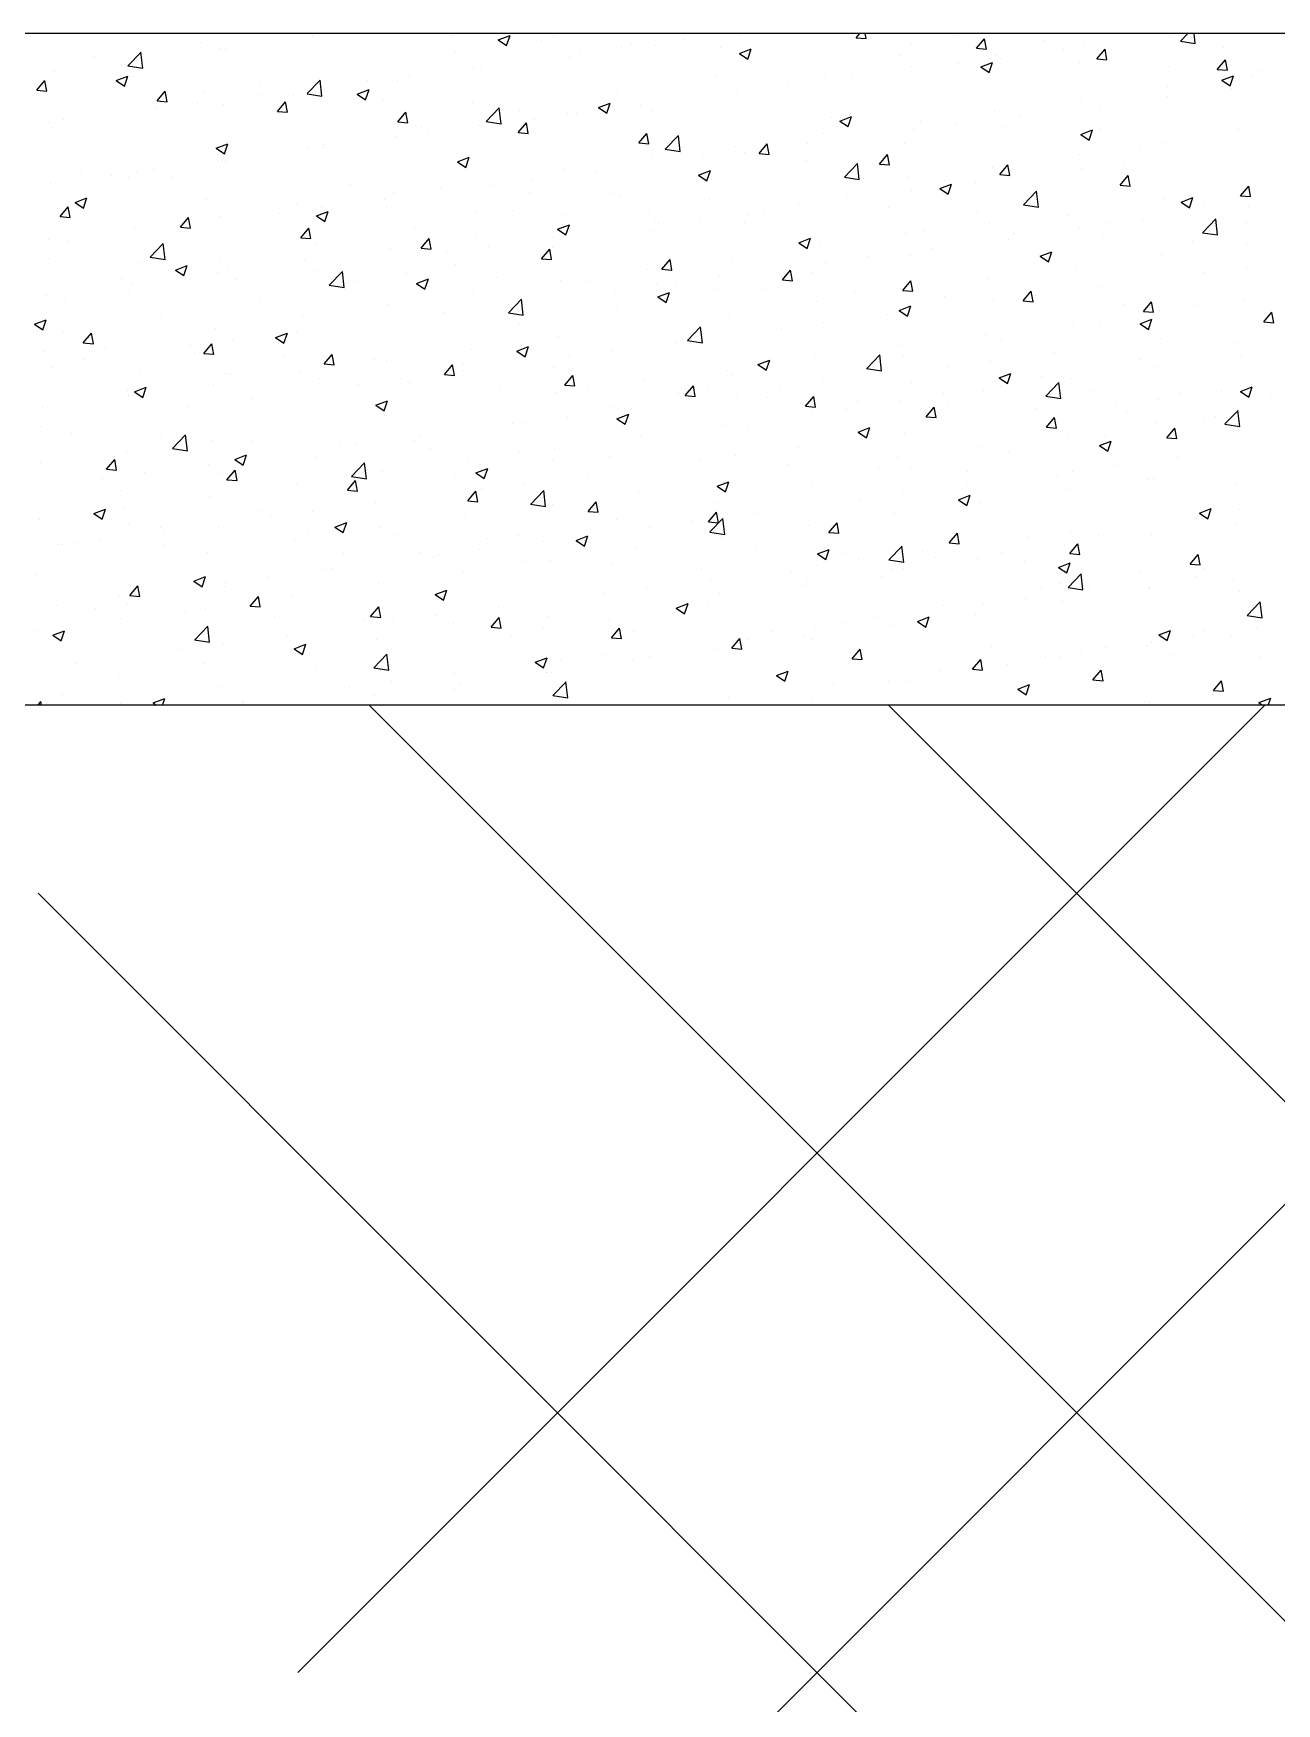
# Model space of a CAD drawing. Header units: millimetres. Extents: x 331487 to 517269, y 198509 to 399936.
# Drawn here: x 395714 to 396454, y 398942 to 399936 of the extents above; entities that cross this region are included whole.
import ezdxf

# ---------------------------------------------------------------- set-up
doc = ezdxf.new("R2010")
doc.units = ezdxf.units.MM
doc.header["$MEASUREMENT"] = 0
doc.linetypes.add('DASHED', pattern=[0.75, 0.5, -0.25])
doc.layers.add('9th_Sunk', color=251, linetype='DASHED', lineweight=5)
doc.layers.add('COLUMN', color=6, linetype='Continuous')

msp = doc.modelspace()

# ---------------------------------------------------------------- linework, layer by layer
at = {"layer": '9th_Sunk', "linetype": 'Continuous'}
for p, q in [((395406.98, 398186.91), (396756.55, 399536.48)), ((395871.02, 398960.3), (396447.2, 399536.48)), ((397727.18, 397722.87), (395913.57, 399536.48)), ((397263.14, 398496.27), (396222.93, 399536.48)), ((398191.22, 396949.47), (395716.34, 399424.34))]:
    msp.add_line(p, q, dxfattribs=at)
at = {"layer": 'COLUMN'}
for p, q in [((420345.71, 399936.48), (392220.13, 399936.48)), ((420350.13, 399536.48), (392620.13, 399536.48))]:
    msp.add_line(p, q, dxfattribs=at)
at = {"layer": 'COLUMN', "color": 2, "linetype": 'Continuous'}
for p, q in [((395812.87, 399931), (395812.87, 399931)), ((395824.45, 399927.43), (395824.45, 399927.43)), ((395828.19, 399927.13), (395828.19, 399927.13)), ((395837.91, 399934.29), (395837.91, 399934.29)), ((395880.13, 399934.62), (395880.13, 399934.62)), ((395963.03, 399934.78), (395963.03, 399934.78)), ((395990.53, 399932.57), (395997.53, 399935.26)), ((395990.53, 399932.57), (395995.51, 399929.22)), ((395995.5, 399929.22), (395997.53, 399935.26)), ((396016.41, 399932.52), (396016.41, 399932.52)), ((396023.37, 399935.5), (396023.37, 399935.5)), ((396063.72, 399928.05), (396063.72, 399928.05)), ((396069.8, 399930.26), (396069.8, 399930.26)), ((396084.05, 399929.32), (396084.05, 399929.32)), ((396101.6, 399933.03), (396101.6, 399933.03)), ((396123.18, 399928.01), (396123.18, 399928.01)), ((396134.25, 399924.56), (396141.25, 399927.25)), ((396134.56, 399935.72), (396134.56, 399935.72)), ((396139.22, 399921.21), (396141.24, 399927.25)), ((396203.76, 399933.87), (396205.94, 399936.48)), ((396203.76, 399933.87), (396209.73, 399933.35)), ((396209.73, 399933.35), (396209.15, 399936.48)), ((396236.52, 399930.54), (396236.52, 399930.54)), ((396262.24, 399934.68), (396262.24, 399934.68)), ((396275.48, 399927.6), (396280.3, 399933.34)), ((396275.48, 399927.6), (396281.46, 399927.08)), ((396281.46, 399927.07), (396280.3, 399933.34)), ((396315.62, 399932.42), (396315.62, 399932.42)), ((396339.08, 399930.87), (396339.08, 399930.87)), ((396347.21, 399921.32), (396352.03, 399927.07)), ((396353.18, 399920.8), (396352.03, 399927.06)), ((396369, 399930.16), (396369, 399930.16)), ((396390.57, 399935.1), (396390.57, 399935.1)), ((396396.95, 399931.76), (396405.84, 399930.38)), ((396396.98, 399931.79), (396401.47, 399936.48)), ((396405.84, 399930.38), (396405.13, 399936.48)), ((396422.39, 399927.91), (396422.39, 399927.91)), ((395749.72, 399922.68), (395749.72, 399922.68)), ((395766.13, 399917.42), (395766.13, 399917.42)), ((395769.86, 399917.11), (395778.75, 399915.73)), ((395769.89, 399917.14), (395777.68, 399925.26)), ((395778.75, 399915.73), (395777.65, 399925.23)), ((395777.68, 399920.72), (395777.68, 399920.72)), ((395965.05, 399925.49), (395965.05, 399925.49)), ((396032.71, 399922.28), (396032.71, 399922.28)), ((396038.69, 399924.75), (396038.69, 399924.75)), ((396134.25, 399924.56), (396139.22, 399921.21)), ((396176.56, 399925.75), (396176.56, 399925.75)), ((396178.2, 399920.53), (396178.2, 399920.53)), ((396229.94, 399923.5), (396229.94, 399923.5)), ((396264.51, 399918.5), (396264.51, 399918.5)), ((396277.96, 399916.56), (396284.96, 399919.24)), ((396282.93, 399913.2), (396284.96, 399919.24)), ((396283.33, 399921.24), (396283.33, 399921.24)), ((396287.14, 399923.37), (396287.14, 399923.37)), ((396289.54, 399921.8), (396289.54, 399921.8)), ((396327.41, 399926.78), (396327.41, 399926.78)), ((396336.71, 399918.99), (396336.71, 399918.99)), ((396347.21, 399921.32), (396353.18, 399920.8)), ((396418.93, 399915.05), (396423.75, 399920.79)), ((396424.91, 399914.52), (396423.75, 399920.79)), ((395715.55, 399902.58), (395720.37, 399908.33)), ((395721.52, 399902.05), (395720.37, 399908.32)), ((395726.34, 399913.68), (395726.34, 399913.68)), ((395762.8, 399908.33), (395769.8, 399911.02)), ((395762.8, 399908.33), (395767.77, 399904.97)), ((395767.77, 399904.97), (395769.8, 399911.01)), ((395876.62, 399900.59), (395884.4, 399908.7)), ((395885.48, 399899.18), (395884.37, 399908.67)), ((395906.73, 399915.48), (395906.73, 399915.48)), ((395912.63, 399908.15), (395912.63, 399908.15)), ((395930.26, 399908.38), (395930.26, 399908.38)), ((395937.66, 399911.45), (395937.66, 399911.45)), ((395975.53, 399916.44), (395975.53, 399916.44)), ((395980.77, 399914.78), (395980.77, 399914.78)), ((396119.88, 399910.52), (396119.88, 399910.52)), ((396185.29, 399909.93), (396185.29, 399909.93)), ((396201.35, 399910.19), (396201.35, 399910.19)), ((396236.63, 399916.97), (396236.63, 399916.97)), ((396277.96, 399916.56), (396282.93, 399913.2)), ((396390.09, 399916.73), (396390.09, 399916.73)), ((396418.93, 399915.05), (396424.91, 399914.53)), ((396421.67, 399908.55), (396428.67, 399911.23)), ((396421.67, 399908.55), (396426.65, 399905.19)), ((396426.64, 399905.19), (396428.67, 399911.23)), ((396439.72, 399911.02), (396439.72, 399911.02)), ((396443.47, 399914.48), (396443.47, 399914.48)), ((395715.55, 399902.58), (395721.53, 399902.06)), ((395761.91, 399904.14), (395761.91, 399904.14)), ((395787.27, 399896.31), (395792.1, 399902.05)), ((395793.25, 399895.78), (395792.09, 399902.05)), ((395815.29, 399901.89), (395815.29, 399901.89)), ((395848.41, 399905.47), (395848.41, 399905.47)), ((395849.47, 399899.84), (395849.47, 399899.84)), ((395868.67, 399899.63), (395868.67, 399899.63)), ((395876.58, 399900.55), (395885.48, 399899.18)), ((395878.92, 399901.33), (395878.92, 399901.33)), ((395906.51, 399900.32), (395913.51, 399903.01)), ((395906.51, 399900.32), (395911.49, 399896.96)), ((395911.48, 399896.96), (395913.51, 399903.01)), ((395922.05, 399897.38), (395922.05, 399897.38)), ((396061.56, 399900.51), (396061.56, 399900.51)), ((396133.35, 399902.43), (396133.35, 399902.43)), ((396138.44, 399901.91), (396138.44, 399901.91)), ((396163.48, 399905.2), (396163.48, 399905.2)), ((396337.86, 399897.58), (396337.86, 399897.58)), ((396389.21, 399904.62), (396389.21, 399904.62)), ((396389.3, 399898.95), (396389.3, 399898.95)), ((396407.34, 399900.9), (396407.34, 399900.9)), ((396427.17, 399903.94), (396427.17, 399903.94)), ((395776.47, 399887.44), (395776.47, 399887.44)), ((395786.56, 399891.56), (395786.56, 399891.56)), ((395787.27, 399896.31), (395793.25, 399895.78)), ((395790.1, 399895.46), (395790.1, 399895.46)), ((395811.6, 399894.85), (395811.6, 399894.85)), ((395826.98, 399893.84), (395826.98, 399893.84)), ((395859, 399890.03), (395863.82, 399895.78)), ((395859, 399890.03), (395864.98, 399889.51)), ((395864.98, 399889.5), (395863.82, 399895.77)), ((395930.73, 399883.76), (395935.55, 399889.5)), ((395936.7, 399883.23), (395935.55, 399889.5)), ((395975.43, 399895.12), (395975.43, 399895.12)), ((395983.34, 399884.04), (395991.13, 399892.15)), ((395992.2, 399882.62), (395991.1, 399892.12)), ((396003.24, 399890.5), (396003.24, 399890.5)), ((396028.82, 399892.87), (396028.82, 399892.87)), ((396031.49, 399888.99), (396031.49, 399888.99)), ((396037.42, 399888.6), (396037.42, 399888.6)), ((396050.22, 399892.31), (396057.23, 399895)), ((396050.22, 399892.31), (396055.2, 399888.96)), ((396055.19, 399888.95), (396057.22, 399895)), ((396075.29, 399893.59), (396075.29, 399893.59)), ((396082.2, 399890.61), (396082.2, 399890.61)), ((396082.84, 399896.03), (396082.84, 399896.03)), ((396135.58, 399888.36), (396135.58, 399888.36)), ((396285.92, 399890.08), (396285.92, 399890.08)), ((396301.11, 399887.34), (396301.11, 399887.34)), ((396349.03, 399890.89), (396349.03, 399890.89)), ((396364.26, 399895.66), (396364.26, 399895.66)), ((395723.41, 399883.24), (395723.41, 399883.24)), ((395725.12, 399880.39), (395725.12, 399880.39)), ((395731.78, 399885.45), (395731.78, 399885.45)), ((395930.73, 399883.76), (395936.7, 399883.23)), ((395944.92, 399880.49), (395944.92, 399880.49)), ((395979.55, 399881.49), (395979.55, 399881.49)), ((395983.31, 399884), (395992.2, 399882.62)), ((396002.45, 399877.48), (396007.27, 399883.23)), ((396002.45, 399877.48), (396008.43, 399876.96)), ((396008.43, 399876.95), (396007.27, 399883.22)), ((396012.38, 399885.31), (396012.38, 399885.31)), ((396188.96, 399886.1), (396188.96, 399886.1)), ((396193.94, 399884.3), (396200.94, 399886.99)), ((396193.94, 399884.3), (396198.91, 399880.95)), ((396198.91, 399880.95), (396200.94, 399886.99)), ((396235.41, 399883.68), (396235.41, 399883.68)), ((396238.2, 399879.06), (396238.2, 399879.06)), ((396242.35, 399883.84), (396242.35, 399883.84)), ((396263.23, 399882.36), (396263.23, 399882.36)), ((396290.71, 399880.88), (396290.71, 399880.88)), ((396295.73, 399881.59), (396295.73, 399881.59)), ((396337.65, 399876.29), (396344.65, 399878.98)), ((396342.62, 399872.94), (396344.65, 399878.98)), ((396349.11, 399879.33), (396349.11, 399879.33)), ((396431.31, 399878.95), (396431.31, 399878.95)), ((396438.5, 399877.73), (396438.5, 399877.73)), ((395822.49, 399868.07), (395829.49, 399870.75)), ((395822.49, 399868.07), (395827.46, 399864.71)), ((395827.46, 399864.71), (395829.49, 399870.75)), ((395877.7, 399868.05), (395877.7, 399868.05)), ((395886.32, 399868.71), (395886.32, 399868.71)), ((395886.61, 399870.48), (395886.61, 399870.48)), ((395911.35, 399872.01), (395911.35, 399872.01)), ((395929.04, 399875.09), (395929.04, 399875.09)), ((395949.23, 399876.99), (395949.23, 399876.99)), ((396074.18, 399871.21), (396079, 399876.95)), ((396074.18, 399871.21), (396080.16, 399870.68)), ((396080.15, 399870.68), (396079, 399876.95)), ((396090.03, 399867.45), (396098.93, 399866.07)), ((396090.06, 399867.48), (396097.85, 399875.6)), ((396098.93, 399866.07), (396097.82, 399875.57)), ((396132.13, 399869.14), (396132.13, 399869.14)), ((396145.9, 399864.93), (396150.73, 399870.68)), ((396151.88, 399864.4), (396150.72, 399870.67)), ((396175.04, 399870.75), (396175.04, 399870.75)), ((396184.07, 399876.64), (396184.07, 399876.64)), ((396232.39, 399870.87), (396232.39, 399870.87)), ((396337.65, 399876.29), (396342.62, 399872.94)), ((396372.99, 399868.94), (396372.99, 399868.94)), ((396387.99, 399871.33), (396387.99, 399871.33)), ((396402.49, 399877.08), (396402.49, 399877.08)), ((395823.16, 399860.4), (395823.16, 399860.4)), ((395825.76, 399860.55), (395825.76, 399860.55)), ((395828.29, 399860.47), (395828.29, 399860.47)), ((395966.2, 399860.06), (395973.2, 399862.75)), ((395966.2, 399860.06), (395971.18, 399856.7)), ((395971.17, 399856.7), (395973.2, 399862.74)), ((396081.62, 399862.74), (396081.62, 399862.74)), ((396112.14, 399862.46), (396112.14, 399862.46)), ((396137.17, 399865.76), (396137.17, 399865.76)), ((396145.9, 399864.93), (396151.88, 399864.41)), ((396174.07, 399860.86), (396174.07, 399860.86)), ((396196.79, 399850.93), (396204.58, 399859.05)), ((396205.65, 399849.52), (396204.55, 399859.02)), ((396217.63, 399858.66), (396222.45, 399864.4)), ((396217.63, 399858.66), (396223.61, 399858.13)), ((396223.61, 399858.13), (396222.45, 399864.4)), ((396289.36, 399852.38), (396294.18, 399858.13)), ((396295.33, 399851.85), (396294.18, 399858.12)), ((396314.67, 399858.93), (396314.67, 399858.93)), ((396336.65, 399864.29), (396336.65, 399864.29)), ((396362.99, 399859.51), (396362.99, 399859.51)), ((396400.86, 399864.5), (396400.86, 399864.5)), ((395742.43, 399853.04), (395742.43, 399853.04)), ((395760.26, 399852.12), (395760.26, 399852.12)), ((395769.97, 399850.45), (395769.97, 399850.45)), ((395775.25, 399854.15), (395775.25, 399854.15)), ((395785.29, 399855.41), (395785.29, 399855.41)), ((395795.81, 399850.79), (395795.81, 399850.79)), ((395849.2, 399848.53), (395849.2, 399848.53)), ((395978.34, 399848.2), (395978.34, 399848.2)), ((396011.11, 399849.16), (396011.11, 399849.16)), ((396030.28, 399855.7), (396030.28, 399855.7)), ((396048.98, 399854.15), (396048.98, 399854.15)), ((396109.91, 399852.05), (396116.92, 399854.74)), ((396109.91, 399852.05), (396114.89, 399848.69)), ((396114.89, 399848.69), (396116.91, 399854.74)), ((396115.75, 399850.85), (396115.75, 399850.85)), ((396196.76, 399850.9), (396205.65, 399849.52)), ((396234.2, 399850.39), (396234.2, 399850.39)), ((396256.35, 399848.92), (396256.35, 399848.92)), ((396274.8, 399847.9), (396274.8, 399847.9)), ((396284.71, 399856.79), (396284.71, 399856.79)), ((396289.36, 399852.38), (396295.33, 399851.86)), ((396337.95, 399856.22), (396337.95, 399856.22)), ((396361.08, 399846.11), (396365.9, 399851.85)), ((396367.06, 399845.58), (396365.9, 399851.84)), ((395723.91, 399847.1), (395723.91, 399847.1)), ((395738.47, 399835.81), (395745.47, 399838.5)), ((395743.44, 399832.46), (395745.46, 399838.5)), ((395763.52, 399839.61), (395763.52, 399839.61)), ((395902.58, 399846.28), (395902.58, 399846.28)), ((395922.92, 399837.55), (395922.92, 399837.55)), ((395927.83, 399841.8), (395927.83, 399841.8)), ((395955.96, 399844.02), (395955.96, 399844.02)), ((395986.08, 399845.87), (395986.08, 399845.87)), ((396009.34, 399841.77), (396009.34, 399841.77)), ((396057.43, 399840.84), (396057.43, 399840.84)), ((396062.73, 399839.51), (396062.73, 399839.51)), ((396182.85, 399843.35), (396182.85, 399843.35)), ((396198.03, 399838.91), (396198.03, 399838.91)), ((396211.89, 399839.62), (396211.89, 399839.62)), ((396236.93, 399842.92), (396236.93, 399842.92)), ((396253.63, 399844.04), (396260.63, 399846.73)), ((396253.63, 399844.04), (396258.6, 399840.68)), ((396258.6, 399840.68), (396260.63, 399846.73)), ((396303.51, 399834.38), (396311.3, 399842.5)), ((396312.37, 399832.97), (396311.27, 399842.47)), ((396361.08, 399846.11), (396367.06, 399845.58)), ((396386.77, 399838.04), (396386.77, 399838.04)), ((396397.34, 399836.03), (396404.34, 399838.72)), ((396402.31, 399832.67), (396404.34, 399838.72)), ((396432.81, 399839.83), (396437.63, 399845.58)), ((396432.81, 399839.83), (396438.79, 399839.31)), ((396437.28, 399844.44), (396437.28, 399844.44)), ((396438.78, 399839.3), (396437.63, 399845.57)), ((395729.42, 399827.36), (395734.24, 399833.11)), ((395735.4, 399826.83), (395734.24, 399833.1)), ((395738.47, 399835.81), (395743.44, 399832.46)), ((395816.9, 399837.36), (395816.9, 399837.36)), ((395860.01, 399829.27), (395860.01, 399829.27)), ((395870.28, 399835.1), (395870.28, 399835.1)), ((395876.48, 399834.76), (395876.48, 399834.76)), ((395882.18, 399827.8), (395889.18, 399830.49)), ((395882.18, 399827.8), (395887.15, 399824.45)), ((395885.05, 399832.57), (395885.05, 399832.57)), ((395887.15, 399824.45), (395889.18, 399830.49)), ((395923.66, 399832.85), (395923.66, 399832.85)), ((395977.05, 399830.59), (395977.05, 399830.59)), ((395999.11, 399830.83), (395999.11, 399830.83)), ((396030.43, 399828.33), (396030.43, 399828.33)), ((396080.4, 399829.45), (396080.4, 399829.45)), ((396116.11, 399837.26), (396116.11, 399837.26)), ((396130.91, 399835.85), (396130.91, 399835.85)), ((396139.71, 399828.89), (396139.71, 399828.89)), ((396148.74, 399831.3), (396148.74, 399831.3)), ((396169.49, 399835), (396169.49, 399835)), ((396222.87, 399832.74), (396222.87, 399832.74)), ((396276.25, 399830.49), (396276.25, 399830.49)), ((396303.48, 399834.35), (396312.37, 399832.97)), ((396329.64, 399828.23), (396329.64, 399828.23)), ((396335.43, 399831), (396335.43, 399831)), ((396397.34, 399836.03), (396402.31, 399832.68)), ((396411.18, 399833.94), (396411.18, 399833.94)), ((396437.71, 399833.37), (396437.71, 399833.37)), ((395729.42, 399827.36), (395735.4, 399826.84)), ((395774.03, 399820.86), (395774.03, 399820.86)), ((395796.86, 399820.96), (395796.86, 399820.96)), ((395801.15, 399821.09), (395805.97, 399826.83)), ((395801.15, 399821.09), (395807.13, 399820.56)), ((395807.12, 399820.56), (395805.97, 399826.83)), ((395824.54, 399827.26), (395824.54, 399827.26)), ((395872.88, 399814.81), (395877.7, 399820.56)), ((395878.85, 399814.28), (395877.69, 399820.55)), ((395940.8, 399820.82), (395940.8, 399820.82)), ((396025.89, 399819.8), (396032.89, 399822.48)), ((396025.89, 399819.8), (396030.87, 399816.44)), ((396029.06, 399822.41), (396029.06, 399822.41)), ((396030.86, 399816.44), (396032.89, 399822.48)), ((396081.39, 399818.88), (396081.39, 399818.88)), ((396083.81, 399826.08), (396083.81, 399826.08)), ((396085.83, 399823.02), (396085.83, 399823.02)), ((396110.86, 399826.32), (396110.86, 399826.32)), ((396137.19, 399823.82), (396137.19, 399823.82)), ((396190.57, 399821.57), (396190.57, 399821.57)), ((396243.96, 399819.31), (396243.96, 399819.31)), ((396283.49, 399823.5), (396283.49, 399823.5)), ((396336.68, 399820.07), (396336.68, 399820.07)), ((396352.86, 399823.93), (396352.86, 399823.93)), ((396374.55, 399825.06), (396374.55, 399825.06)), ((396383.02, 399825.98), (396383.02, 399825.98)), ((396410.21, 399817.79), (396419.1, 399816.42)), ((396410.24, 399817.83), (396418.02, 399825.95)), ((396419.1, 399816.42), (396417.99, 399825.91)), ((396436.4, 399823.72), (396436.4, 399823.72)), ((395722.69, 399813.82), (395722.69, 399813.82)), ((395733.95, 399812.68), (395733.95, 399812.68)), ((395758.98, 399815.97), (395758.98, 399815.97)), ((395783.15, 399803.18), (395790.94, 399811.29)), ((395792.01, 399801.76), (395790.91, 399811.26)), ((395872.88, 399814.81), (395878.85, 399814.29)), ((395882.48, 399810.81), (395882.48, 399810.81)), ((395926.61, 399808.51), (395926.61, 399808.51)), ((395944.6, 399808.54), (395949.42, 399814.28)), ((395944.6, 399808.54), (395950.58, 399808.01)), ((395950.58, 399808.01), (395949.42, 399814.28)), ((395977.12, 399814.91), (395977.12, 399814.91)), ((395984.8, 399809.72), (395984.8, 399809.72)), ((396016.33, 399802.26), (396021.15, 399808.01)), ((396022.3, 399801.73), (396021.15, 399808)), ((396022.68, 399814.71), (396022.68, 399814.71)), ((396023.08, 399808.87), (396023.08, 399808.87)), ((396169.61, 399811.79), (396176.61, 399814.47)), ((396169.61, 399811.79), (396174.58, 399808.43)), ((396174.58, 399808.43), (396176.6, 399814.47)), ((396181.64, 399810.06), (396181.64, 399810.06)), ((396232.98, 399817.1), (396232.98, 399817.1)), ((396248.49, 399808.46), (396248.49, 399808.46)), ((396294.54, 399813.92), (396294.54, 399813.92)), ((396297.34, 399817.06), (396297.34, 399817.06)), ((396311.65, 399816.77), (396311.65, 399816.77)), ((396350.72, 399814.8), (396350.72, 399814.8)), ((396404.1, 399812.55), (396404.1, 399812.55)), ((396436.07, 399811.15), (396436.07, 399811.15)), ((395722.54, 399802.21), (395722.54, 399802.21)), ((395775.92, 399799.96), (395775.92, 399799.96)), ((395783.12, 399803.14), (395792.01, 399801.76)), ((395798.16, 399795.55), (395805.16, 399798.24)), ((395803.13, 399792.2), (395805.16, 399798.24)), ((395824.16, 399800.8), (395824.16, 399800.8)), ((395829.3, 399797.7), (395829.3, 399797.7)), ((395875.27, 399801.47), (395875.27, 399801.47)), ((395896.61, 399798.11), (395896.61, 399798.11)), ((395959.77, 399806.43), (395959.77, 399806.43)), ((395964.76, 399798.86), (395964.76, 399798.86)), ((396016.33, 399802.26), (396022.3, 399801.74)), ((396088.05, 399795.99), (396092.87, 399801.73)), ((396094.03, 399795.46), (396092.87, 399801.73)), ((396129.7, 399802.56), (396129.7, 399802.56)), ((396185.59, 399800.18), (396185.59, 399800.18)), ((396210.62, 399803.47), (396210.62, 399803.47)), ((396236.22, 399803.91), (396236.22, 399803.91)), ((396313.32, 399803.78), (396320.32, 399806.47)), ((396313.32, 399803.78), (396318.29, 399800.42)), ((396318.29, 399800.42), (396320.32, 399806.46)), ((396334.21, 399797.71), (396334.21, 399797.71)), ((396385.56, 399804.75), (396385.56, 399804.75)), ((395765.84, 399790.79), (395765.84, 399790.79)), ((395798.16, 399795.55), (395803.13, 399792.2)), ((395823.33, 399793.97), (395823.33, 399793.97)), ((395833.71, 399789.83), (395833.71, 399789.83)), ((395858.74, 399793.13), (395858.74, 399793.13)), ((395882.68, 399795.45), (395882.68, 399795.45)), ((395889.87, 399786.62), (395897.66, 399794.74)), ((395898.74, 399785.21), (395897.63, 399794.71)), ((395906.44, 399788.85), (395906.44, 399788.85)), ((395936.07, 399793.19), (395936.07, 399793.19)), ((395941.87, 399787.54), (395948.87, 399790.23)), ((395946.84, 399784.19), (395948.87, 399790.23)), ((395989.45, 399790.94), (395989.45, 399790.94)), ((396027.84, 399789.12), (396027.84, 399789.12)), ((396042.83, 399788.68), (396042.83, 399788.68)), ((396079.19, 399796.16), (396079.19, 399796.16)), ((396088.05, 399795.99), (396094.03, 399795.46)), ((396122.43, 399791.86), (396122.43, 399791.86)), ((396159.78, 399789.71), (396164.6, 399795.46)), ((396159.78, 399789.71), (396165.76, 399789.19)), ((396165.75, 399789.18), (396164.6, 399795.45)), ((396177.9, 399793.9), (396177.9, 399793.9)), ((396231.51, 399783.44), (396236.33, 399789.18)), ((396237.48, 399782.91), (396236.32, 399789.18)), ((396282.28, 399790.21), (396282.28, 399790.21)), ((396411.4, 399793.93), (396411.4, 399793.93)), ((396436.44, 399797.23), (396436.44, 399797.23)), ((395721.47, 399780.53), (395721.47, 399780.53)), ((395770.55, 399781.52), (395770.55, 399781.52)), ((395772.82, 399787.57), (395772.82, 399787.57)), ((395848.12, 399778.84), (395848.12, 399778.84)), ((395889.84, 399786.59), (395898.74, 399785.21)), ((395941.87, 399787.54), (395946.84, 399784.19)), ((395975.91, 399781.62), (395975.91, 399781.62)), ((395996.6, 399770.07), (396004.39, 399778.19)), ((396005.46, 399768.66), (396004.36, 399778.16)), ((396059.52, 399783.58), (396059.52, 399783.58)), ((396084.56, 399786.88), (396084.56, 399786.88)), ((396085.58, 399779.53), (396092.58, 399782.22)), ((396085.58, 399779.53), (396090.56, 399776.18)), ((396090.55, 399776.18), (396092.58, 399782.22)), ((396096.21, 399786.42), (396096.21, 399786.42)), ((396119.59, 399783.89), (396119.59, 399783.89)), ((396149.59, 399784.17), (396149.59, 399784.17)), ((396202.98, 399781.91), (396202.98, 399781.91)), ((396231.51, 399783.44), (396237.48, 399782.91)), ((396231.77, 399783.81), (396231.77, 399783.81)), ((396256.36, 399779.66), (396256.36, 399779.66)), ((396303.23, 399777.16), (396308.05, 399782.91)), ((396309.21, 399776.63), (396308.05, 399782.9)), ((396310.37, 399780.63), (396310.37, 399780.63)), ((396348.25, 399785.62), (396348.25, 399785.62)), ((396434.85, 399777.86), (396434.85, 399777.86)), ((395732.68, 399776.53), (395732.68, 399776.53)), ((395789.8, 399768.83), (395789.8, 399768.83)), ((395874.05, 399768.18), (395874.05, 399768.18)), ((395925.39, 399775.22), (395925.39, 399775.22)), ((395958.5, 399770.28), (395958.5, 399770.28)), ((395996.37, 399775.27), (395996.37, 399775.27)), ((395996.57, 399770.04), (396005.46, 399768.66)), ((396061.27, 399773.88), (396061.27, 399773.88)), ((396128.48, 399769.27), (396128.48, 399769.27)), ((396180.42, 399776.77), (396180.42, 399776.77)), ((396222.19, 399769.02), (396222.19, 399769.02)), ((396229.3, 399771.53), (396236.3, 399774.21)), ((396229.3, 399771.53), (396234.27, 399768.17)), ((396234.27, 399768.17), (396236.29, 399774.21)), ((396285.34, 399777.33), (396285.34, 399777.33)), ((396303.23, 399777.16), (396309.21, 399776.64)), ((396309.74, 399777.4), (396309.74, 399777.4)), ((396363.12, 399775.15), (396363.12, 399775.15)), ((396374.96, 399770.89), (396379.78, 399776.63)), ((396374.96, 399770.89), (396380.93, 399770.36)), ((396380.93, 399770.36), (396379.78, 399776.63)), ((396384.34, 399771.46), (396384.34, 399771.46)), ((396407.05, 399774.27), (396407.05, 399774.27)), ((396416.51, 399772.89), (396416.51, 399772.89)), ((396446.68, 399764.61), (396451.5, 399770.36)), ((396452.66, 399764.08), (396451.5, 399770.35)), ((395714.13, 399763.3), (395721.14, 399765.99)), ((395714.13, 399763.3), (395719.11, 399759.94)), ((395719.11, 399759.94), (395721.13, 399765.98)), ((395731.48, 399758.82), (395731.48, 399758.82)), ((395743.3, 399752.14), (395748.12, 399757.89)), ((395749.27, 399751.62), (395748.12, 399757.88)), ((395822.11, 399760.68), (395822.11, 399760.68)), ((395857.85, 399755.29), (395864.85, 399757.98)), ((395862.82, 399751.93), (395864.85, 399757.98)), ((395870.31, 399758.67), (395870.31, 399758.67)), ((395933.46, 399766.99), (395933.46, 399766.99)), ((396002.95, 399763.87), (396002.95, 399763.87)), ((396077.97, 399762.87), (396077.97, 399762.87)), ((396103.32, 399753.52), (396111.11, 399761.64)), ((396112.18, 399752.11), (396111.08, 399761.61)), ((396159.28, 399760.74), (396159.28, 399760.74)), ((396184.31, 399764.03), (396184.31, 399764.03)), ((396333, 399764.42), (396333, 399764.42)), ((396348.73, 399764.26), (396348.73, 399764.26)), ((396373.01, 399763.52), (396380.01, 399766.2)), ((396373.01, 399763.52), (396377.98, 399760.16)), ((396377.98, 399760.16), (396380.01, 399766.2)), ((396446.68, 399764.61), (396452.66, 399764.09)), ((396448, 399762.77), (396448, 399762.77)), ((395743.3, 399752.14), (395749.28, 399751.62)), ((395756.45, 399748.86), (395756.45, 399748.86)), ((395771.6, 399754.28), (395771.6, 399754.28)), ((395807.4, 399750.39), (395807.4, 399750.39)), ((395815.02, 399745.87), (395819.85, 399751.61)), ((395821, 399745.34), (395819.84, 399751.61)), ((395832.43, 399753.68), (395832.43, 399753.68)), ((395857.85, 399755.29), (395862.82, 399751.93)), ((395944.63, 399753.86), (395944.63, 399753.86)), ((395974.69, 399748.33), (395974.69, 399748.33)), ((396001.56, 399747.28), (396008.56, 399749.97)), ((396006.53, 399743.92), (396008.56, 399749.97)), ((396026.63, 399755.83), (396026.63, 399755.83)), ((396096.12, 399752.42), (396096.12, 399752.42)), ((396103.29, 399753.49), (396112.18, 399752.11)), ((396230.55, 399750.52), (396230.55, 399750.52)), ((396281.06, 399756.92), (396281.06, 399756.92)), ((396290.41, 399754.25), (396290.41, 399754.25)), ((396385.1, 399754.49), (396385.1, 399754.49)), ((396410.13, 399757.78), (396410.13, 399757.78)), ((396431.01, 399752.32), (396431.01, 399752.32)), ((395720.26, 399747.24), (395720.26, 399747.24)), ((395744.24, 399742.07), (395744.24, 399742.07)), ((395809.83, 399746.6), (395809.83, 399746.6)), ((395815.02, 399745.87), (395821, 399745.35)), ((395863.21, 399744.35), (395863.21, 399744.35)), ((395886.31, 399743.85), (395886.31, 399743.85)), ((395886.75, 399739.59), (395891.57, 399745.34)), ((395886.75, 399739.59), (395892.73, 399739.07)), ((395892.73, 399739.06), (395891.57, 399745.33)), ((395916.59, 399742.09), (395916.59, 399742.09)), ((395924.18, 399741.93), (395924.18, 399741.93)), ((395958.48, 399733.32), (395963.3, 399739.06)), ((395964.45, 399732.79), (395963.3, 399739.06)), ((395969.97, 399739.84), (395969.97, 399739.84)), ((396001.56, 399747.28), (396006.53, 399743.93)), ((396033.22, 399744.14), (396033.22, 399744.14)), ((396058.25, 399747.44), (396058.25, 399747.44)), ((396145.27, 399739.27), (396152.28, 399741.96)), ((396145.27, 399739.27), (396150.25, 399735.92)), ((396150.24, 399735.92), (396152.27, 399741.96)), ((396179.21, 399743.48), (396179.21, 399743.48)), ((396210.05, 399736.97), (396217.83, 399745.09)), ((396218.91, 399735.56), (396217.8, 399745.05)), ((396232.09, 399744.24), (396232.09, 399744.24)), ((396284.07, 399741.19), (396284.07, 399741.19)), ((396321.94, 399746.17), (396321.94, 399746.17)), ((396372.69, 399742.31), (396372.69, 399742.31)), ((396383.13, 399738.17), (396383.13, 399738.17)), ((396433.64, 399744.57), (396433.64, 399744.57)), ((395724.15, 399737.68), (395724.15, 399737.68)), ((395777.53, 399735.43), (395777.53, 399735.43)), ((395827.99, 399733.84), (395827.99, 399733.84)), ((395830.91, 399733.17), (395830.91, 399733.17)), ((395872.84, 399734.89), (395872.84, 399734.89)), ((395884.29, 399730.91), (395884.29, 399730.91)), ((395932.19, 399730.84), (395932.19, 399730.84)), ((395937.68, 399728.66), (395937.68, 399728.66)), ((395958.48, 399733.32), (395964.45, 399732.8)), ((395970.06, 399735.83), (395970.06, 399735.83)), ((396023.36, 399737.58), (396023.36, 399737.58)), ((396030.2, 399727.04), (396035.02, 399732.79)), ((396036.18, 399726.51), (396035.02, 399732.78)), ((396076.74, 399735.33), (396076.74, 399735.33)), ((396076.76, 399729.58), (396076.76, 399729.58)), ((396127.27, 399735.98), (396127.27, 399735.98)), ((396130.12, 399733.07), (396130.12, 399733.07)), ((396173.77, 399734.23), (396173.77, 399734.23)), ((396183.5, 399730.81), (396183.5, 399730.81)), ((396195.88, 399729.58), (396195.88, 399729.58)), ((396210.01, 399736.94), (396218.91, 399735.56)), ((396236.89, 399728.56), (396236.89, 399728.56)), ((396259.03, 399737.89), (396259.03, 399737.89)), ((396288.99, 399731.26), (396295.99, 399733.95)), ((396288.99, 399731.26), (396293.96, 399727.91)), ((396293.96, 399727.91), (396295.99, 399733.95)), ((396314.37, 399732.3), (396314.37, 399732.3)), ((396316.77, 399720.42), (396324.56, 399728.53)), ((396325.63, 399719), (396324.53, 399728.5)), ((396331.78, 399731.13), (396331.78, 399731.13)), ((395769.67, 399723.83), (395769.67, 399723.83)), ((395770.39, 399720.99), (395770.39, 399720.99)), ((395773.83, 399723.04), (395780.83, 399725.72)), ((395773.83, 399723.04), (395778.8, 399719.68)), ((395778.8, 399719.68), (395780.82, 399725.72)), ((395820.9, 399727.39), (395820.9, 399727.39)), ((395844, 399719.23), (395844, 399719.23)), ((395907.15, 399727.54), (395907.15, 399727.54)), ((395991.06, 399726.4), (395991.06, 399726.4)), ((396025.41, 399722.54), (396025.41, 399722.54)), ((396030.2, 399727.04), (396036.18, 399726.52)), ((396044.44, 399724.15), (396044.44, 399724.15)), ((396097.82, 399721.89), (396097.82, 399721.89)), ((396101.93, 399720.77), (396106.75, 399726.51)), ((396101.93, 399720.77), (396107.91, 399720.24)), ((396107.9, 399720.24), (396106.75, 399726.51)), ((396115.46, 399724.22), (396115.46, 399724.22)), ((396132.97, 399721.3), (396132.97, 399721.3)), ((396151.21, 399719.64), (396151.21, 399719.64)), ((396158.01, 399724.59), (396158.01, 399724.59)), ((396173.65, 399714.49), (396178.48, 399720.24)), ((396179.63, 399713.96), (396178.47, 399720.23)), ((396256.06, 399722.29), (396256.06, 399722.29)), ((396279.84, 399723.63), (396279.84, 399723.63)), ((396290.27, 399726.3), (396290.27, 399726.3)), ((396316.74, 399720.38), (396325.63, 399719)), ((396343.65, 399724.05), (396343.65, 399724.05)), ((396383.82, 399718.34), (396383.82, 399718.34)), ((396397.03, 399721.79), (396397.03, 399721.79)), ((396421.7, 399723.33), (396421.7, 399723.33)), ((396432.7, 399723.25), (396439.7, 399725.94)), ((396432.7, 399723.25), (396437.67, 399719.9)), ((396437.67, 399719.9), (396439.7, 399725.94)), ((396450.41, 399719.54), (396450.41, 399719.54)), ((395719.04, 399713.95), (395719.04, 399713.95)), ((395781.09, 399710.95), (395781.09, 399710.95)), ((395806.13, 399714.24), (395806.13, 399714.24)), ((395917.54, 399715.03), (395924.54, 399717.72)), ((395917.54, 399715.03), (395922.51, 399711.67)), ((395922.51, 399711.67), (395924.54, 399717.71)), ((395922.96, 399708.64), (395922.96, 399708.64)), ((395973.47, 399715.04), (395973.47, 399715.04)), ((396057.14, 399714.21), (396057.14, 399714.21)), ((396061.25, 399707.02), (396068.25, 399709.71)), ((396066.22, 399703.66), (396068.25, 399709.71)), ((396069.82, 399712.98), (396069.82, 399712.98)), ((396173.65, 399714.49), (396179.63, 399713.97)), ((396177.99, 399710.19), (396177.99, 399710.19)), ((396197.74, 399712.28), (396197.74, 399712.28)), ((396204.59, 399717.38), (396204.59, 399717.38)), ((396229.33, 399717.23), (396229.33, 399717.23)), ((396245.38, 399708.22), (396250.2, 399713.96)), ((396245.38, 399708.22), (396251.36, 399707.69)), ((396251.36, 399707.69), (396250.2, 399713.96)), ((396257.97, 399715.13), (396257.97, 399715.13)), ((396311.35, 399712.87), (396311.35, 399712.87)), ((396358.79, 399715.05), (396358.79, 399715.05)), ((396364.73, 399710.62), (396364.73, 399710.62)), ((396418.12, 399708.36), (396418.12, 399708.36)), ((396423.49, 399703.86), (396431.28, 399711.98)), ((396432.36, 399702.45), (396431.25, 399711.95)), ((396432.42, 399711.28), (396432.42, 399711.28)), ((395717.94, 399702.63), (395717.94, 399702.63)), ((395871.62, 399701.6), (395871.62, 399701.6)), ((395998.82, 399704.2), (395998.82, 399704.2)), ((396006.91, 399704.7), (396006.91, 399704.7)), ((396031.94, 399708), (396031.94, 399708)), ((396061.25, 399707.02), (396066.23, 399703.66)), ((396126.05, 399702.69), (396126.05, 399702.69)), ((396139.42, 399702.27), (396139.42, 399702.27)), ((396204.96, 399699.01), (396211.97, 399701.7)), ((396204.96, 399699.01), (396209.94, 399695.65)), ((396209.94, 399695.65), (396211.96, 399701.7)), ((396232.73, 399698.45), (396232.73, 399698.45)), ((396257.76, 399701.75), (396257.76, 399701.75)), ((396295.63, 399706.73), (396295.63, 399706.73)), ((396317.11, 399701.94), (396321.93, 399707.69)), ((396317.11, 399701.94), (396323.08, 399701.42)), ((396323.08, 399701.41), (396321.93, 399707.68)), ((396381.91, 399704.88), (396381.91, 399704.88)), ((396388.83, 399695.67), (396393.65, 399701.41)), ((396394.81, 399695.14), (396393.65, 399701.41)), ((396410.88, 399707.31), (396410.88, 399707.31)), ((396423.46, 399703.83), (396432.36, 399702.45)), ((395736.55, 399698.03), (395736.55, 399698.03)), ((395789.93, 399695.77), (395789.93, 399695.77)), ((395796.38, 399689.18), (395805.27, 399687.8)), ((395796.41, 399689.21), (395804.2, 399697.33)), ((395805.27, 399687.8), (395804.17, 399697.3)), ((395819.68, 399694.1), (395819.68, 399694.1)), ((395843.31, 399693.52), (395843.31, 399693.52)), ((395896.7, 399691.26), (395896.7, 399691.26)), ((395905.88, 399691.4), (395905.88, 399691.4)), ((395940.5, 399694.19), (395940.5, 399694.19)), ((395943.75, 399696.39), (395943.75, 399696.39)), ((395950.08, 399689.01), (395950.08, 399689.01)), ((396024.2, 399689.25), (396024.2, 399689.25)), ((396075.54, 399696.29), (396075.54, 399696.29)), ((396081.1, 399692.26), (396081.1, 399692.26)), ((396169.57, 399690.14), (396169.57, 399690.14)), ((396278.63, 399690.34), (396278.63, 399690.34)), ((396330.57, 399697.84), (396330.57, 399697.84)), ((396348.68, 399691), (396355.68, 399693.69)), ((396348.68, 399691), (396353.65, 399687.65)), ((396352.56, 399697.3), (396352.56, 399697.3)), ((396353.65, 399687.64), (396355.68, 399693.69)), ((396388.83, 399695.67), (396394.81, 399695.14)), ((395717.83, 399680.66), (395717.83, 399680.66)), ((395757.17, 399676.92), (395761.99, 399682.67)), ((395763.15, 399676.4), (395761.99, 399682.66)), ((395769.17, 399687.7), (395769.17, 399687.7)), ((395817.69, 399679.79), (395817.69, 399679.79)), ((395833.52, 399682.77), (395840.52, 399685.46)), ((395833.52, 399682.77), (395838.49, 399679.42)), ((395838.49, 399679.42), (395840.51, 399685.46)), ((395880.85, 399688.1), (395880.85, 399688.1)), ((395882.18, 399684.18), (395882.18, 399684.18)), ((395903.13, 399672.66), (395910.92, 399680.78)), ((395911.99, 399671.25), (395910.89, 399680.75)), ((395972.26, 399681.75), (395972.26, 399681.75)), ((396003.46, 399686.75), (396003.46, 399686.75)), ((396022.78, 399682.24), (396022.78, 399682.24)), ((396056.84, 399684.49), (396056.84, 399684.49)), ((396106.66, 399681.85), (396106.66, 399681.85)), ((396110.23, 399682.24), (396110.23, 399682.24)), ((396131.7, 399685.15), (396131.7, 399685.15)), ((396163.61, 399679.98), (396163.61, 399679.98)), ((396228.12, 399683.94), (396228.12, 399683.94)), ((396294.25, 399687.29), (396294.25, 399687.29)), ((396357.52, 399678.9), (396357.52, 399678.9)), ((396395.39, 399683.89), (396395.39, 399683.89)), ((395754.79, 399671.51), (395754.79, 399671.51)), ((395757.17, 399676.92), (395763.15, 399676.4)), ((395779.82, 399674.8), (395779.82, 399674.8)), ((395823.86, 399674.17), (395823.86, 399674.17)), ((395828.9, 399670.65), (395833.72, 399676.39)), ((395828.9, 399670.65), (395834.88, 399670.13)), ((395834.87, 399670.12), (395833.72, 399676.39)), ((395900.63, 399664.37), (395905.45, 399670.12)), ((395903.1, 399672.63), (395911.99, 399671.25)), ((395906.6, 399663.85), (395905.44, 399670.11)), ((395921.75, 399675.35), (395921.75, 399675.35)), ((395964.46, 399672.23), (395964.46, 399672.23)), ((395977.23, 399674.77), (395984.23, 399677.45)), ((395977.23, 399674.77), (395982.2, 399671.41)), ((395982.2, 399671.41), (395984.23, 399677.45)), ((396005.64, 399668.55), (396005.64, 399668.55)), ((396043.51, 399673.54), (396043.51, 399673.54)), ((396120.94, 399666.76), (396127.94, 399669.44)), ((396124.83, 399669.4), (396124.83, 399669.4)), ((396125.91, 399663.4), (396127.94, 399669.44)), ((396176.77, 399676.9), (396176.77, 399676.9)), ((396216.99, 399677.73), (396216.99, 399677.73)), ((396235.93, 399677.28), (396235.93, 399677.28)), ((396270.37, 399675.47), (396270.37, 399675.47)), ((396323.75, 399673.22), (396323.75, 399673.22)), ((396332.48, 399675.61), (396332.48, 399675.61)), ((396377.14, 399670.96), (396377.14, 399670.96)), ((396380.69, 399671.59), (396380.69, 399671.59)), ((396430.52, 399668.71), (396430.52, 399668.71)), ((396431.2, 399677.99), (396431.2, 399677.99)), ((395765.54, 399664.16), (395765.54, 399664.16)), ((395818.46, 399660.81), (395818.46, 399660.81)), ((395870.4, 399668.31), (395870.4, 399668.31)), ((395900.63, 399664.37), (395906.6, 399663.85)), ((395906.14, 399662.22), (395906.14, 399662.22)), ((395972.35, 399658.1), (395977.17, 399663.84)), ((395978.33, 399657.57), (395977.17, 399663.84)), ((395980.6, 399665.26), (395980.6, 399665.26)), ((396009.86, 399656.11), (396017.64, 399664.23)), ((396018.72, 399654.7), (396017.61, 399664.19)), ((396074.32, 399663), (396074.32, 399663)), ((396120.94, 399666.76), (396125.92, 399663.4)), ((396177.61, 399667.27), (396177.61, 399667.27)), ((396206.42, 399659.01), (396206.42, 399659.01)), ((396231.45, 399662.31), (396231.45, 399662.31)), ((396264.65, 399658.75), (396271.66, 399661.44)), ((396264.66, 399658.75), (396269.63, 399655.39)), ((396269.33, 399667.29), (396269.33, 399667.29)), ((396269.63, 399655.39), (396271.65, 399661.43)), ((396329.35, 399664.55), (396329.35, 399664.55)), ((395749.49, 399650.52), (395756.5, 399653.21)), ((395749.49, 399650.52), (395754.47, 399647.17)), ((395754.46, 399647.17), (395756.49, 399653.21)), ((395767.95, 399654.41), (395767.95, 399654.41)), ((395847.82, 399652.21), (395847.82, 399652.21)), ((395854.54, 399648.66), (395854.54, 399648.66)), ((395879.57, 399651.96), (395879.57, 399651.96)), ((395917.45, 399656.94), (395917.45, 399656.94)), ((395971.04, 399648.46), (395971.04, 399648.46)), ((395972.35, 399658.1), (395978.33, 399657.58)), ((396009.82, 399656.08), (396018.72, 399654.7)), ((396022.98, 399655.96), (396022.98, 399655.96)), ((396044.08, 399651.82), (396048.9, 399657.57)), ((396044.08, 399651.82), (396050.06, 399651.3)), ((396050.05, 399651.3), (396048.9, 399657.56)), ((396115.8, 399645.55), (396120.62, 399651.29)), ((396119.29, 399657.26), (396119.29, 399657.26)), ((396121.78, 399645.02), (396120.62, 399651.29)), ((396143.26, 399650.7), (396143.26, 399650.7)), ((396226.9, 399650.65), (396226.9, 399650.65)), ((396277.41, 399657.05), (396277.41, 399657.05)), ((396408.37, 399650.74), (396415.37, 399653.43)), ((396408.37, 399650.74), (396413.34, 399647.38)), ((396413.34, 399647.38), (396415.37, 399653.43)), ((396432.24, 399652.76), (396432.24, 399652.76)), ((395716.61, 399647.37), (395716.61, 399647.37)), ((395717.08, 399646.93), (395717.08, 399646.93)), ((395770.46, 399644.67), (395770.46, 399644.67)), ((395789.51, 399642.2), (395789.51, 399642.2)), ((395791.39, 399640.35), (395791.39, 399640.35)), ((395823.84, 399642.42), (395823.84, 399642.42)), ((395877.22, 399640.16), (395877.22, 399640.16)), ((395893.21, 399642.51), (395900.21, 399645.2)), ((395893.21, 399642.51), (395898.18, 399639.16)), ((395898.18, 399639.16), (395900.21, 399645.2)), ((395920.53, 399642.06), (395920.53, 399642.06)), ((396060.97, 399647.25), (396060.97, 399647.25)), ((396080.36, 399642.41), (396080.36, 399642.41)), ((396105.39, 399645.71), (396105.39, 399645.71)), ((396115.8, 399645.55), (396121.78, 399645.03)), ((396116.55, 399639.52), (396125.44, 399638.14)), ((396116.58, 399639.56), (396124.37, 399647.67)), ((396125.44, 399638.14), (396124.34, 399647.64)), ((396175.56, 399643.61), (396175.56, 399643.61)), ((396187.53, 399639.27), (396192.35, 399645.02)), ((396187.53, 399639.27), (396193.51, 399638.75)), ((396193.5, 399638.74), (396192.35, 399645.01)), ((396259.26, 399633), (396264.08, 399638.74)), ((396265.23, 399632.47), (396264.07, 399638.74)), ((396331.21, 399639.46), (396331.21, 399639.46)), ((396369.08, 399644.45), (396369.08, 399644.45)), ((396406.75, 399647.65), (396406.75, 399647.65)), ((396429.99, 399644.71), (396429.99, 399644.71)), ((395728.48, 399632.07), (395728.48, 399632.07)), ((395731.19, 399632.19), (395731.19, 399632.19)), ((395738.16, 399633.5), (395738.16, 399633.5)), ((395753.51, 399635.36), (395753.51, 399635.36)), ((395791.54, 399631.24), (395791.54, 399631.24)), ((395844.93, 399628.98), (395844.93, 399628.98)), ((395869.19, 399635.02), (395869.19, 399635.02)), ((395930.61, 399637.91), (395930.61, 399637.91)), ((395979.33, 399629.11), (395979.33, 399629.11)), ((395983.99, 399635.65), (395983.99, 399635.65)), ((396002.65, 399637.24), (396002.65, 399637.24)), ((396017.2, 399634.1), (396017.2, 399634.1)), ((396036.92, 399634.5), (396043.92, 399637.19)), ((396036.92, 399634.5), (396041.89, 399631.15)), ((396037.37, 399633.39), (396037.37, 399633.39)), ((396041.89, 399631.15), (396043.92, 399637.19)), ((396073.11, 399629.71), (396073.11, 399629.71)), ((396090.75, 399631.14), (396090.75, 399631.14)), ((396123.62, 399636.11), (396123.62, 399636.11)), ((396144.13, 399628.88), (396144.13, 399628.88)), ((396180.63, 399626.5), (396187.63, 399629.18)), ((396185.6, 399623.14), (396187.63, 399629.18)), ((396223.3, 399623), (396231.09, 399631.12)), ((396232.17, 399621.59), (396231.06, 399631.09)), ((396259.26, 399633), (396265.23, 399632.48)), ((396306.18, 399636.17), (396306.18, 399636.17)), ((396328.13, 399631.26), (396328.13, 399631.26)), ((396330.98, 399626.72), (396335.8, 399632.47)), ((396336.96, 399626.19), (396335.8, 399632.46)), ((396348.44, 399637.64), (396348.44, 399637.64)), ((396379.48, 399638.3), (396379.48, 399638.3)), ((395766.74, 399621.12), (395766.74, 399621.12)), ((395817.25, 399627.52), (395817.25, 399627.52)), ((395898.31, 399626.73), (395898.31, 399626.73)), ((395944.33, 399627.23), (395944.33, 399627.23)), ((395951.69, 399624.47), (395951.69, 399624.47)), ((395954.3, 399625.82), (395954.3, 399625.82)), ((396005.07, 399622.22), (396005.07, 399622.22)), ((396021.76, 399622.67), (396021.76, 399622.67)), ((396058.45, 399619.96), (396058.45, 399619.96)), ((396180.11, 399619.57), (396180.11, 399619.57)), ((396180.63, 399626.5), (396185.61, 399623.14)), ((396197.52, 399626.63), (396197.52, 399626.63)), ((396205.15, 399622.86), (396205.15, 399622.86)), ((396223.27, 399622.97), (396232.17, 399621.59)), ((396243.02, 399627.85), (396243.02, 399627.85)), ((396250.9, 399624.37), (396250.9, 399624.37)), ((396276.2, 399623.76), (396276.2, 399623.76)), ((396290.12, 399627.62), (396290.12, 399627.62)), ((396304.28, 399622.12), (396304.28, 399622.12)), ((396324.35, 399618.49), (396331.35, 399621.17)), ((396329.32, 399615.13), (396331.34, 399621.17)), ((396330.98, 399626.72), (396336.96, 399626.2)), ((396357.66, 399619.86), (396357.66, 399619.86)), ((396402.71, 399620.45), (396407.53, 399626.19)), ((396402.71, 399620.45), (396408.69, 399619.92)), ((396408.68, 399619.92), (396407.53, 399626.19)), ((396430.72, 399625.69), (396430.72, 399625.69)), ((395715.39, 399614.08), (395715.39, 399614.08)), ((395809.18, 399610.26), (395816.19, 399612.95)), ((395809.18, 399610.26), (395814.16, 399606.9)), ((395814.16, 399606.9), (395816.18, 399612.95)), ((395828.23, 399609.22), (395828.23, 399609.22)), ((395853.27, 399612.52), (395853.27, 399612.52)), ((395886.02, 399617.22), (395886.02, 399617.22)), ((395891.14, 399617.5), (395891.14, 399617.5)), ((395919.32, 399608.77), (395919.32, 399608.77)), ((395969.83, 399615.17), (395969.83, 399615.17)), ((396111.84, 399617.71), (396111.84, 399617.71)), ((396116.96, 399611.25), (396116.96, 399611.25)), ((396165.22, 399615.45), (396165.22, 399615.45)), ((396174.34, 399610.32), (396174.34, 399610.32)), ((396218.6, 399613.2), (396218.6, 399613.2)), ((396225.69, 399617.36), (396225.69, 399617.36)), ((396231.8, 399617.61), (396231.8, 399617.61)), ((396271.98, 399610.94), (396271.98, 399610.94)), ((396324.35, 399618.49), (396329.32, 399615.13)), ((396325.37, 399608.68), (396325.37, 399608.68)), ((396330.03, 399606.45), (396337.82, 399614.57)), ((396338.89, 399605.04), (396337.79, 399614.54)), ((396372.4, 399615.68), (396372.4, 399615.68)), ((396405.93, 399613.32), (396405.93, 399613.32)), ((396411.05, 399617.61), (396411.05, 399617.61)), ((396428.77, 399611.42), (396428.77, 399611.42)), ((396430.96, 399616.62), (396430.96, 399616.62)), ((395765.08, 399600.91), (395765.08, 399600.91)), ((395771.05, 399601.71), (395775.87, 399607.45)), ((395771.05, 399601.71), (395777.03, 399601.18)), ((395777.02, 399601.18), (395775.87, 399607.44)), ((395827.7, 399607.21), (395827.7, 399607.21)), ((395842.77, 399595.43), (395847.6, 399601.18)), ((395848.75, 399594.9), (395847.59, 399601.17)), ((395867.97, 399601.73), (395867.97, 399601.73)), ((395952.9, 399602.25), (395959.9, 399604.94)), ((395952.9, 399602.25), (395957.87, 399598.9)), ((395957.87, 399598.89), (395959.9, 399604.94)), ((396054.05, 399602.97), (396054.05, 399602.97)), ((396079.08, 399606.27), (396079.08, 399606.27)), ((396122.4, 399602.82), (396122.4, 399602.82)), ((396173.48, 399607.6), (396173.48, 399607.6)), ((396304.9, 399600.02), (396304.9, 399600.02)), ((396314.08, 399605.67), (396314.08, 399605.67)), ((396330, 399606.42), (396338.89, 399605.04)), ((396342.78, 399605.01), (396342.78, 399605.01)), ((396378.26, 399605.01), (396378.26, 399605.01)), ((396378.75, 399606.43), (396378.75, 399606.43)), ((396432.13, 399604.17), (396432.13, 399604.17)), ((395727.21, 399595.92), (395727.21, 399595.92)), ((395750.56, 399593.84), (395750.56, 399593.84)), ((395769.38, 399597.2), (395769.38, 399597.2)), ((395803.95, 399591.59), (395803.95, 399591.59)), ((395816.03, 399594.23), (395816.03, 399594.23)), ((395842.78, 399595.43), (395848.75, 399594.91)), ((395857.33, 399589.33), (395857.33, 399589.33)), ((395914.5, 399589.15), (395919.32, 399594.9)), ((395914.5, 399589.15), (395920.48, 399588.63)), ((395920.48, 399588.63), (395919.32, 399594.89)), ((395953.02, 399589.67), (395953.02, 399589.67)), ((395990.9, 399594.66), (395990.9, 399594.66)), ((396020.55, 399589.38), (396020.55, 399589.38)), ((396071.89, 399596.42), (396071.89, 399596.42)), ((396096.61, 399594.24), (396103.61, 399596.93)), ((396096.61, 399594.24), (396101.58, 399590.89)), ((396101.58, 399590.89), (396103.61, 399596.93)), ((396115.16, 399597.59), (396115.16, 399597.59)), ((396240.32, 399586.23), (396247.33, 399588.92)), ((396245.29, 399582.88), (396247.32, 399588.92)), ((396255.76, 399595.66), (396255.76, 399595.66)), ((396274.98, 399590.48), (396274.98, 399590.48)), ((396279.87, 399596.72), (396279.87, 399596.72)), ((396326.92, 399597.97), (396326.92, 399597.97)), ((396436.72, 399589.87), (396445.61, 399588.49)), ((396436.75, 399589.9), (396444.54, 399598.02)), ((396445.61, 399588.49), (396444.51, 399597.99)), ((395714.18, 399580.79), (395714.18, 399580.79)), ((395725.16, 399578.01), (395732.16, 399580.69)), ((395730.13, 399574.65), (395732.16, 399580.69)), ((395765.52, 399587.83), (395765.52, 399587.83)), ((395809.67, 399575.25), (395817.45, 399583.37)), ((395818.53, 399573.84), (395817.42, 399583.33)), ((395910.71, 399587.07), (395910.71, 399587.07)), ((395927.99, 399586.38), (395927.99, 399586.38)), ((395964.09, 399584.82), (395964.09, 399584.82)), ((395968.61, 399581.88), (395968.61, 399581.88)), ((395986.23, 399582.88), (395991.05, 399588.62)), ((395986.23, 399582.88), (395992.2, 399582.36)), ((395992.2, 399582.35), (395991.05, 399588.62)), ((396017.47, 399582.56), (396017.47, 399582.56)), ((396056.84, 399587.58), (396056.84, 399587.58)), ((396057.95, 399576.6), (396062.77, 399582.35)), ((396063.93, 399576.08), (396062.77, 399582.34)), ((396070.86, 399580.31), (396070.86, 399580.31)), ((396153.81, 399580.13), (396153.81, 399580.13)), ((396178.84, 399583.42), (396178.84, 399583.42)), ((396197.44, 399585.65), (396197.44, 399585.65)), ((396216.71, 399588.41), (396216.71, 399588.41)), ((396224.47, 399584.07), (396224.47, 399584.07)), ((396240.32, 399586.23), (396245.3, 399582.88)), ((396384.04, 399578.22), (396391.04, 399580.91)), ((396389.01, 399574.87), (396391.03, 399580.91)), ((396410.59, 399580.68), (396410.59, 399580.68)), ((396442.53, 399582.16), (396442.53, 399582.16)), ((395725.16, 399578.01), (395730.14, 399574.65)), ((395801.93, 399569.78), (395801.93, 399569.78)), ((395809.63, 399575.22), (395818.53, 399573.84)), ((395826.96, 399573.08), (395826.96, 399573.08)), ((395864.83, 399578.06), (395864.83, 399578.06)), ((395868.88, 399570), (395875.88, 399572.69)), ((395868.88, 399570), (395873.85, 399566.64)), ((395873.85, 399566.64), (395875.87, 399572.68)), ((395918.1, 399575.48), (395918.1, 399575.48)), ((395998.52, 399577.57), (395998.52, 399577.57)), ((396057.95, 399576.6), (396063.93, 399576.08)), ((396090.65, 399571.81), (396090.65, 399571.81)), ((396121.19, 399569.53), (396121.19, 399569.53)), ((396124.24, 399578.05), (396124.24, 399578.05)), ((396129.68, 399570.33), (396134.5, 399576.07)), ((396129.68, 399570.33), (396135.66, 399569.81)), ((396135.65, 399569.8), (396134.5, 399576.07)), ((396139.12, 399575.64), (396139.12, 399575.64)), ((396173.13, 399577.03), (396173.13, 399577.03)), ((396177.62, 399575.8), (396177.62, 399575.8)), ((396201.4, 399564.05), (396206.23, 399569.8)), ((396207.38, 399563.53), (396206.22, 399569.79)), ((396231, 399573.54), (396231, 399573.54)), ((396284.39, 399571.29), (396284.39, 399571.29)), ((396337.77, 399569.03), (396337.77, 399569.03)), ((396352.27, 399570.67), (396352.27, 399570.67)), ((396377.05, 399571.72), (396377.05, 399571.72)), ((396379.62, 399573.88), (396379.62, 399573.88)), ((396384.04, 399578.22), (396389.01, 399574.87)), ((396404.66, 399577.18), (396404.66, 399577.18)), ((396427.56, 399578.13), (396427.56, 399578.13)), ((395738.77, 399561.47), (395738.77, 399561.47)), ((395814.82, 399560.94), (395814.82, 399560.94)), ((395866.76, 399568.44), (395866.76, 399568.44)), ((395916.39, 399558.7), (395924.18, 399566.81)), ((395925.25, 399557.28), (395924.15, 399566.78)), ((395940.21, 399567.56), (395940.21, 399567.56)), ((396012.59, 399561.99), (396019.59, 399564.68)), ((396012.59, 399561.99), (396017.56, 399558.63)), ((396017.56, 399558.63), (396019.59, 399564.68)), ((396027.74, 399563.53), (396027.74, 399563.53)), ((396052.78, 399566.83), (396052.78, 399566.83)), ((396070.68, 399563.13), (396070.68, 399563.13)), ((396080.8, 399565.63), (396080.8, 399565.63)), ((396201.41, 399564.05), (396207.38, 399563.53)), ((396273.13, 399557.78), (396277.95, 399563.52)), ((396279.11, 399557.25), (396277.95, 399563.52)), ((396278.6, 399560.58), (396278.6, 399560.58)), ((396293.95, 399560.66), (396293.95, 399560.66)), ((396316.47, 399565.56), (396316.47, 399565.56)), ((396325.7, 399564.68), (396325.7, 399564.68)), ((396391.15, 399566.78), (396391.15, 399566.78)), ((396444.53, 399564.52), (396444.53, 399564.52)), ((395764.31, 399554.54), (395764.31, 399554.54)), ((395881.89, 399557.55), (395881.89, 399557.55)), ((395916.36, 399558.66), (395925.25, 399557.28)), ((395926.72, 399550.23), (395926.72, 399550.23)), ((395964.59, 399555.22), (395964.59, 399555.22)), ((396019.33, 399556.09), (396019.33, 399556.09)), ((396022.49, 399555.62), (396022.49, 399555.62)), ((396023.11, 399542.14), (396030.9, 399550.26)), ((396031.98, 399540.73), (396030.87, 399550.23)), ((396156.3, 399553.98), (396163.3, 399556.67)), ((396156.3, 399553.98), (396161.28, 399550.62)), ((396161.27, 399550.62), (396163.3, 399556.67)), ((396190.41, 399548.97), (396190.41, 399548.97)), ((396223.25, 399550.78), (396223.25, 399550.78)), ((396235.63, 399550.65), (396235.63, 399550.65)), ((396253.56, 399557.28), (396253.56, 399557.28)), ((396273.13, 399557.78), (396279.11, 399557.26)), ((396273.76, 399557.19), (396273.76, 399557.19)), ((396344.86, 399551.5), (396349.68, 399557.25)), ((396344.86, 399551.5), (396350.83, 399550.98)), ((396350.83, 399550.97), (396349.68, 399557.24)), ((396416.58, 399545.23), (396421.4, 399550.97)), ((396422.56, 399544.7), (396421.4, 399550.97)), ((395731.09, 399542.74), (395731.09, 399542.74)), ((395784.47, 399540.49), (395784.47, 399540.49)), ((395784.85, 399537.74), (395791.85, 399540.43)), ((395790.52, 399536.48), (395791.85, 399540.43)), ((395823.57, 399547.54), (395823.57, 399547.54)), ((395901.68, 399546.93), (395901.68, 399546.93)), ((395916.88, 399542.19), (395916.88, 399542.19)), ((395964.17, 399545.61), (395964.17, 399545.61)), ((395967.39, 399548.59), (395967.39, 399548.59)), ((396023.08, 399542.11), (396031.98, 399540.73)), ((396127.5, 399540.69), (396127.5, 399540.69)), ((396152.53, 399543.98), (396152.53, 399543.98)), ((396171.91, 399543.74), (396171.91, 399543.74)), ((396177.31, 399540.64), (396177.31, 399540.64)), ((396300.01, 399545.97), (396307.02, 399548.66)), ((396300.01, 399545.97), (396304.99, 399542.62)), ((396304.99, 399542.61), (396307.01, 399548.66)), ((396416.22, 399542.72), (396416.22, 399542.72)), ((396416.58, 399545.23), (396422.56, 399544.71)), ((396426.34, 399544.84), (396426.34, 399544.84)), ((396443.73, 399537.96), (396450.73, 399540.65)), ((396449.33, 399536.48), (396450.73, 399540.65)), ((395716.32, 399536.48), (395718.02, 399538.51)), ((395718.39, 399536.48), (395718.02, 399538.5)), ((395765.25, 399537.53), (395765.25, 399537.53)), ((395784.85, 399537.74), (395786.73, 399536.48)), ((395837.85, 399538.23), (395837.85, 399538.23)), ((395838.53, 399538.62), (395838.53, 399538.62)), ((396375.83, 399538.44), (396375.83, 399538.44)), ((396378.35, 399537.73), (396378.35, 399537.73)), ((396443.73, 399537.96), (396445.93, 399536.48))]:
    msp.add_line(p, q, dxfattribs=at)

doc.saveas('drawing.dxf')
